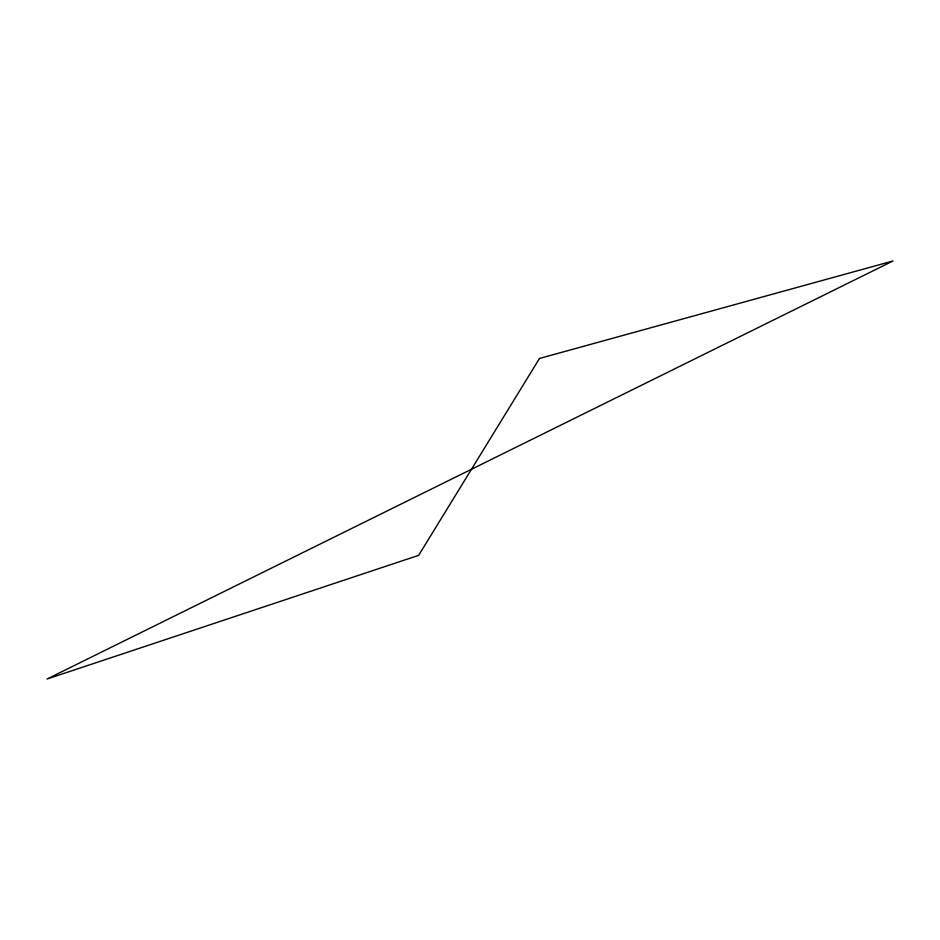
<?xml version="1.0" encoding="UTF-8"?>
<svg xmlns="http://www.w3.org/2000/svg" width="940" height="940" viewBox="0 0 940 940"><rect width="100%" height="100%" fill="white"/><g stroke="black" fill="none" stroke-linecap="round" stroke-linejoin="round"><path stroke-width="1.41" d="M539.49 358.469L418.641 555.352L47 679.033L893 260.968L539.49 358.469"/></g></svg>
